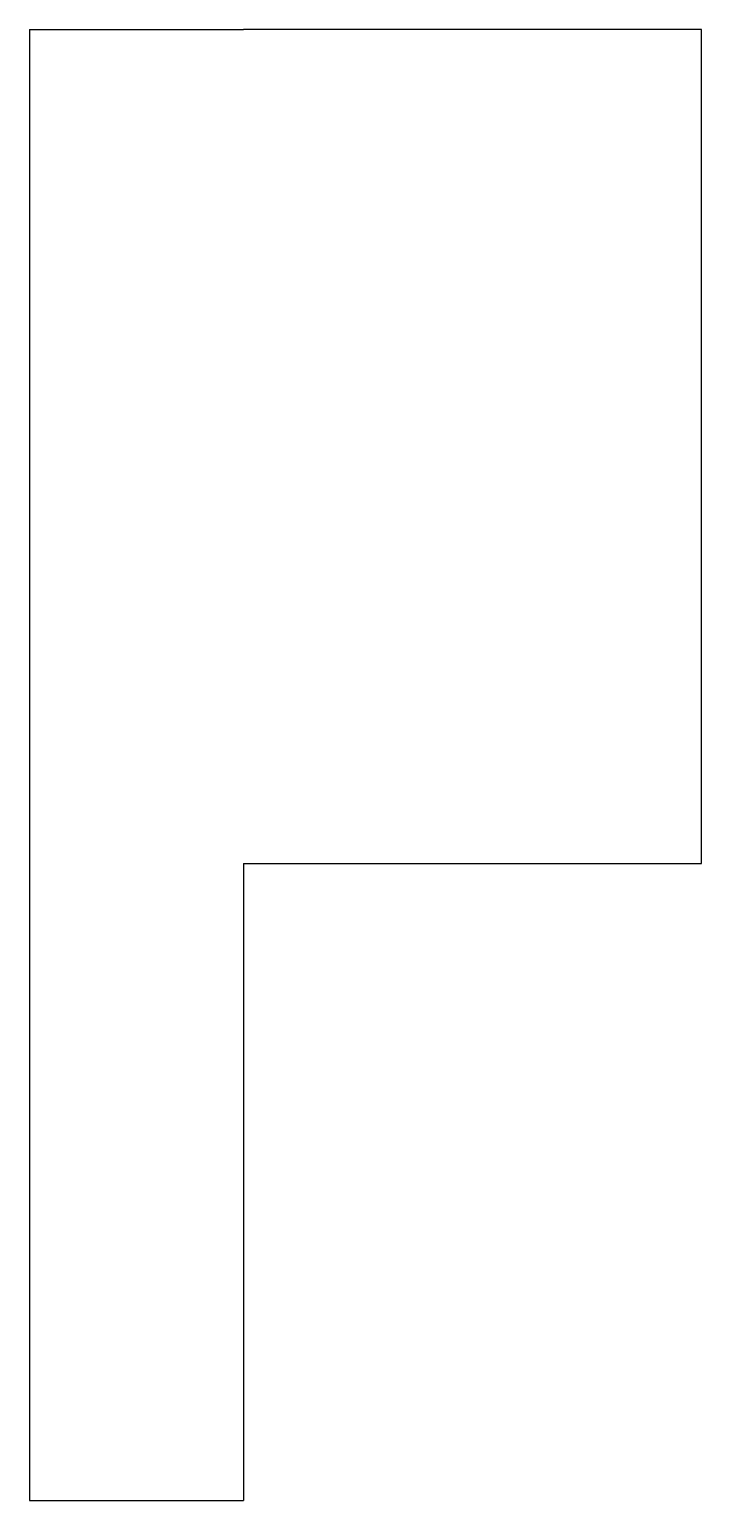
# Model space of a CAD drawing. Extents: x 0 to 1.36, y 0.49 to 3.47.
import ezdxf

# ---------------------------------------------------------------- set-up
doc = ezdxf.new("R2010")
doc.units = 0
doc.layers.add('MODELSKETCH_VISIBLE', color=7, linetype='CONTINUOUS')

msp = doc.modelspace()

# ---------------------------------------------------------------- linework, layer by layer
at = {"layer": 'MODELSKETCH_VISIBLE'}
for p, q in [((0, 3.4664), (0.4329, 3.4664)), ((0, 3.4664), (0, 0.4942)), ((1.359, 3.4664), (0.4329, 3.4664)), ((1.359, 1.7816), (1.359, 3.4664)), ((0.4329, 1.7816), (0.4329, 0.4942)), ((0.4329, 1.7816), (1.359, 1.7816)), ((0, 0.4942), (0.4329, 0.4942))]:
    msp.add_line(p, q, dxfattribs=at)

doc.saveas('drawing.dxf')
